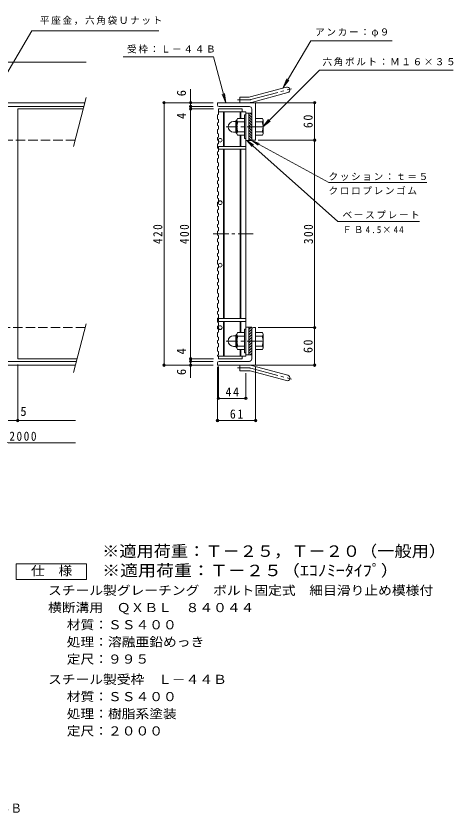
# Model space of a CAD drawing. Units: millimetres, scale not verified. Extents: x -882 to 893, y -688 to 656.
# Drawn here: x 194 to 893, y -688 to 591 of the extents above; entities that cross this region are included whole.
import ezdxf
from ezdxf.enums import TextEntityAlignment as Align

# ---------------------------------------------------------------- set-up
doc = ezdxf.new("R2010")
doc.units = ezdxf.units.MM
doc.header["$LTSCALE"] = 5
doc.header["$PDMODE"] = 32
doc.header["$PDSIZE"] = 4
for name, pattern in [('CHAIN1', [8, 5, -1, 1, -1]), ('CHAIN2', [12, 9, -1, 1, -1]), ('DASHED3', [4, 3, -1])]:
    doc.linetypes.add(name, pattern=pattern)
for name, color, linetype, lineweight in [('0-1_躯体', 2, 'Continuous', 9), ('0-2_仕上', 3, 'Continuous', 9), ('0-4_その他', 7, 'Continuous', 9), ('0-5_寸法', 7, 'Continuous', 9), ('F-4_F-4ﾚｲﾔ', 2, 'Continuous', 9)]:
    doc.layers.add(name, color=color, linetype=linetype, lineweight=lineweight)
doc.layers.add('F-0_F-0ﾚｲﾔ', color=2, linetype='Continuous')
doc.layers.add('F-5_F-5ﾚｲﾔ', color=3, linetype='Continuous')
doc.styles.add('ＭＳ ゴシック', font='')
doc.styles.get('ＭＳ ゴシック').set_extended_font_data('MS Gothic')

msp = doc.modelspace()

# ---------------------------------------------------------------- linework, layer by layer
at = {"layer": '0-1_躯体'}
for p, q in [((568.696, 461.111), (626.886, 476.703)), ((552.551, 451.804), (552.551, 460.805)), ((566.366, 460.805), (552.551, 460.805)), ((571.025, 452.418), (629.216, 468.01)), ((304.342, 451.805), (-805.405, 451.805)), ((306.461, 460.118), (286.535, 381.948)), ((516.551, 448.304), (516.551, 451.804)), ((577.551, 451.804), (516.551, 451.804)), ((577.551, 451.804), (577.551, 391.805)), ((302.812, 445.804), (-805.405, 445.804)), ((567.551, 445.805), (519.051, 445.805)), ((566.551, 391.304), (566.551, 435.305)), ((571.551, 435.305), (566.551, 435.305)), ((571.551, 432.467), (568.714, 435.305)), ((571.551, 441.805), (571.551, 391.304)), ((545.751, 404.105), (545.751, 422.505)), ((547.551, 424.305), (547.751, 424.305)), ((547.751, 424.055), (547.751, 402.555)), ((559.751, 426.805), (548.79, 426.805)), ((559.751, 432.305), (559.751, 394.305)), ((562.051, 432.305), (559.751, 432.305)), ((571.551, 428.225), (566.551, 433.225)), ((571.551, 423.982), (566.551, 428.982)), ((571.551, 419.739), (566.551, 424.739)), ((577.551, 426.805), (588.513, 426.805)), ((589.751, 424.305), (589.551, 424.305)), ((589.551, 424.055), (589.551, 402.555)), ((542.241, 421.805), (545.751, 421.805)), ((559.751, 421.305), (548.79, 421.305)), ((571.551, 415.497), (566.551, 420.497)), ((571.551, 411.254), (566.551, 416.254)), ((571.551, 407.012), (566.551, 412.012)), ((577.551, 421.305), (588.513, 421.305)), ((542.251, 404.804), (545.751, 404.804)), ((547.551, 402.305), (547.751, 402.305)), ((559.751, 405.305), (548.79, 405.305)), ((559.751, 399.805), (548.79, 399.805)), ((571.551, 402.769), (566.551, 407.769)), ((571.551, 398.526), (566.551, 403.526)), ((571.551, 394.284), (566.551, 399.284)), ((577.551, 405.305), (588.513, 405.305)), ((577.551, 399.805), (588.513, 399.805)), ((589.751, 402.305), (589.551, 402.305)), ((562.051, 394.305), (559.751, 394.305)), ((570.288, 391.304), (566.551, 395.041)), ((571.551, 391.304), (566.551, 391.304)), ((574.051, 391.805), (577.551, 391.805)), ((306.461, 98.02), (286.535, 19.85)), ((566.551, 92.305), (566.551, 48.305)), ((570.288, 92.305), (566.551, 88.569)), ((571.551, 92.305), (566.551, 92.305)), ((571.551, 41.805), (571.551, 92.305)), ((574.051, 91.805), (577.551, 91.805)), ((577.551, 31.805), (577.551, 91.805)), ((542.251, 78.805), (545.751, 78.805)), ((545.751, 79.505), (545.751, 61.105)), ((547.551, 81.305), (547.751, 81.305)), ((547.751, 59.555), (547.751, 81.055)), ((559.751, 83.805), (548.79, 83.805)), ((559.751, 78.305), (548.79, 78.305)), ((559.751, 51.305), (559.751, 89.305)), ((562.051, 89.305), (559.751, 89.305)), ((571.551, 89.326), (566.551, 84.326)), ((571.551, 85.083), (566.551, 80.083)), ((571.551, 80.841), (566.551, 75.841)), ((577.551, 83.805), (588.513, 83.805)), ((577.551, 78.305), (588.513, 78.305)), ((589.751, 81.305), (589.551, 81.305)), ((589.551, 59.555), (589.551, 81.055)), ((571.551, 76.598), (566.551, 71.598)), ((571.551, 72.355), (566.551, 67.356)), ((571.551, 68.113), (566.551, 63.113)), ((542.241, 61.805), (545.751, 61.805)), ((547.551, 59.305), (547.751, 59.305)), ((559.751, 62.305), (548.79, 62.305)), ((559.751, 56.805), (548.79, 56.805)), ((562.051, 51.305), (559.751, 51.305)), ((571.551, 63.87), (566.551, 58.87)), ((571.551, 59.628), (566.551, 54.628)), ((571.551, 55.385), (566.551, 50.385)), ((577.551, 62.305), (588.513, 62.305)), ((577.551, 56.805), (588.513, 56.805)), ((589.751, 59.305), (589.551, 59.305)), ((571.551, 48.305), (566.551, 48.305)), ((571.551, 51.142), (568.714, 48.305)), ((291.111, 37.803), (-805.405, 37.803)), ((289.582, 31.803), (-805.405, 31.803)), ((516.551, 35.305), (516.551, 31.805)), ((577.551, 31.805), (516.551, 31.805)), ((567.551, 37.805), (519.051, 37.805)), ((552.551, 31.805), (552.551, 22.805)), ((571.025, 31.192), (629.216, 15.6)), ((566.366, 22.805), (552.551, 22.805)), ((568.696, 22.499), (626.886, 6.906))]:
    msp.add_line(p, q, dxfattribs=at)
at = {"layer": '0-1_躯体', "linetype": 'CHAIN2'}
for p, q in [((569.86, 456.764), (635.027, 474.226)), ((566.366, 456.304), (548.746, 456.304)), ((566.366, 27.305), (548.746, 27.305)), ((569.86, 26.845), (635.027, 9.384))]:
    msp.add_line(p, q, dxfattribs=at)
at = {"layer": '0-1_躯体', "linetype": 'CHAIN1'}
for p, q in [((589.057, 413.305), (530.45, 413.305)), ((589.057, 70.305), (530.45, 70.305))]:
    msp.add_line(p, q, dxfattribs=at)
at = {"layer": '0-1_躯体', "linetype": 'DASHED3'}
for p, q in [((289.047, 391.805), (-805.405, 391.805)), ((304.876, 91.803), (-805.405, 91.803))]:
    msp.add_line(p, q, dxfattribs=at)
at = {"layer": '0-1_躯体'}
for centre, radius, start, end in [((628.051, 472.357), 4.5, 285.00014, 104.99991), ((566.366, 469.805), 9, 270, 285.00002), ((519.051, 448.304), 2.5, 180, 270), ((566.366, 469.805), 18, 270, 285), ((567.551, 441.805), 4, 0, 90), ((547.551, 422.505), 1.8, 90, 180), ((551.911, 424.055), 4.16, 138.61835, 221.37988), ((585.391, 424.055), 4.16, 318.62012, 41.38165), ((542.241, 413.315), 8.49, 90, 180), ((542.251, 413.305), 8.5, 180, 270), ((571.751, 413.305), 24, 160.52881, 199.47119), ((565.551, 413.305), 24, 340.52881, 19.47119), ((547.551, 404.105), 1.8, 180, 270), ((551.911, 402.555), 4.16, 138.62012, 221.38165), ((585.391, 402.555), 4.16, 318.61835, 41.37988), ((574.051, 394.304), 2.5, 180, 270), ((574.051, 89.305), 2.5, 90, 180), ((542.251, 70.305), 8.5, 90, 180), ((547.551, 79.505), 1.8, 90, 180), ((551.911, 81.055), 4.16, 138.61835, 221.37988), ((571.751, 70.305), 24, 160.52881, 199.47119), ((565.551, 70.305), 24, 340.52881, 19.47119), ((585.391, 81.055), 4.16, 318.62012, 41.38165), ((542.241, 70.295), 8.49, 180, 270), ((547.551, 61.105), 1.8, 180, 270), ((551.911, 59.555), 4.16, 138.62012, 221.38165), ((585.391, 59.555), 4.16, 318.61835, 41.37988), ((567.551, 41.805), 4, 270, 0), ((519.051, 35.305), 2.5, 90, 180), ((566.366, 13.805), 18, 75, 90), ((566.366, 13.805), 9, 74.99998, 90), ((628.051, 11.253), 4.5, 255.00009, 74.99986)]:
    msp.add_arc(centre, radius, start, end, dxfattribs=at)
at = {"layer": '0-1_躯体', "linetype": 'CHAIN2'}
for centre, start, end in [((566.366, 469.804), 270, 284.99995), ((566.366, 13.805), 75.00005, 90)]:
    msp.add_arc(centre, 13.5, start, end, dxfattribs=at)
at = {"layer": '0-2_仕上'}
for p, q in [((197.094, 41.804), (197.094, 441.804)), ((197.094, 441.804), (301.792, 441.804)), ((518.051, 441.805), (518.051, 432.712)), ((518.051, 441.805), (556.051, 441.805)), ((526.051, 437.304), (526.051, 381.804)), ((527.051, 437.304), (527.051, 381.804)), ((553.051, 437.304), (553.051, 426.804)), ((554.052, 437.304), (554.052, 426.804)), ((556.051, 441.805), (556.051, 437.304)), ((566.551, 435.305), (562.051, 435.305)), ((566.551, 435.305), (566.551, 391.304)), ((516.551, 432.201), (518.051, 432.712)), ((518.051, 425.142), (518.051, 420.029)), ((516.551, 419.518), (518.051, 420.029)), ((516.551, 408.975), (518.051, 409.486)), ((518.051, 414.6), (518.051, 409.486)), ((516.551, 396.292), (518.051, 396.803)), ((518.051, 401.916), (518.051, 396.803)), ((553.051, 399.804), (553.051, 381.804)), ((554.052, 399.804), (554.052, 381.804)), ((516.551, 385.748), (518.051, 386.26)), ((518.051, 391.373), (518.051, 386.26)), ((566.551, 391.304), (562.051, 391.304)), ((516.551, 373.065), (518.051, 373.576)), ((518.051, 381.804), (518.051, 373.576)), ((518.051, 381.804), (562.051, 381.804)), ((518.051, 377.305), (562.051, 377.305)), ((526.051, 377.305), (526.051, 106.304)), ((527.051, 377.305), (527.051, 106.304)), ((553.051, 377.305), (553.051, 106.304)), ((554.052, 377.305), (554.052, 106.304)), ((516.551, 362.522), (518.051, 363.033)), ((518.051, 368.147), (518.051, 363.033)), ((516.551, 349.839), (518.051, 350.35)), ((518.051, 355.463), (518.051, 350.35)), ((516.551, 339.296), (518.051, 339.807)), ((518.051, 344.92), (518.051, 339.807)), ((516.551, 326.612), (518.051, 327.124)), ((516.551, 326.612), (516.551, 322.205)), ((516.551, 322.205), (518.051, 321.694)), ((518.051, 332.237), (518.051, 327.124)), ((518.051, 321.694), (518.051, 316.581)), ((516.551, 316.069), (518.051, 316.581)), ((518.051, 309.01), (518.051, 303.897)), ((516.551, 303.386), (518.051, 303.897)), ((518.051, 298.467), (518.051, 293.354)), ((516.551, 292.843), (518.051, 293.354)), ((518.051, 285.784), (518.051, 280.671)), ((516.551, 280.16), (518.051, 280.671)), ((516.551, 269.616), (518.051, 270.128)), ((518.051, 275.241), (518.051, 270.128)), ((516.551, 256.933), (518.051, 257.444)), ((518.051, 262.558), (518.051, 257.444)), ((516.551, 246.39), (518.051, 246.901)), ((518.051, 252.014), (518.051, 246.901)), ((516.551, 233.707), (518.051, 234.218)), ((518.051, 239.331), (518.051, 234.218)), ((516.551, 223.163), (518.051, 223.675)), ((518.051, 228.788), (518.051, 223.675)), ((516.551, 210.48), (518.051, 210.992)), ((518.051, 216.105), (518.051, 210.992)), ((518.051, 205.561), (518.051, 200.448)), ((516.551, 199.937), (518.051, 200.448)), ((518.051, 192.878), (518.051, 187.765)), ((516.551, 187.254), (518.051, 187.765)), ((518.051, 182.335), (518.051, 177.222)), ((516.551, 176.71), (518.051, 177.222)), ((518.051, 169.652), (518.051, 164.539)), ((516.551, 164.027), (518.051, 164.539)), ((516.551, 153.484), (518.051, 153.996)), ((518.051, 159.109), (518.051, 153.996)), ((516.551, 140.801), (518.051, 141.312)), ((518.051, 146.426), (518.051, 141.312)), ((516.551, 130.258), (518.051, 130.769)), ((518.051, 135.882), (518.051, 130.769)), ((516.551, 117.575), (518.051, 118.086)), ((518.051, 123.199), (518.051, 118.086)), ((516.551, 107.031), (518.051, 107.543)), ((518.051, 112.656), (518.051, 107.543)), ((518.051, 106.304), (562.051, 106.304)), ((518.051, 106.304), (518.051, 101.804)), ((516.551, 94.348), (518.051, 94.86)), ((518.051, 101.804), (562.051, 101.804)), ((518.051, 99.973), (518.051, 94.86)), ((526.051, 101.804), (526.051, 91.804)), ((526.051, 46.304), (526.051, 91.804)), ((527.051, 101.804), (527.051, 46.304)), ((553.051, 101.804), (553.051, 83.804)), ((554.052, 101.804), (554.052, 83.804)), ((566.551, 92.304), (562.051, 92.304)), ((566.551, 92.304), (566.551, 48.304)), ((516.551, 83.805), (518.051, 84.316)), ((518.051, 89.43), (518.051, 84.316)), ((518.051, 76.747), (518.051, 71.633)), ((516.551, 71.122), (518.051, 71.633)), ((518.051, 66.203), (518.051, 61.09)), ((516.551, 60.579), (518.051, 61.09)), ((518.051, 53.52), (518.051, 48.407)), ((553.051, 56.804), (553.051, 46.304)), ((554.052, 56.804), (554.052, 46.304)), ((197.094, 41.804), (292.131, 41.804)), ((516.551, 47.896), (518.051, 48.407)), ((518.051, 46.304), (518.051, 41.804)), ((556.051, 41.804), (518.051, 41.804)), ((556.051, 41.804), (556.051, 46.304)), ((566.551, 48.304), (562.051, 48.304))]:
    msp.add_line(p, q, dxfattribs=at)
at = {"layer": '0-2_仕上', "linetype": 'CHAIN1'}
msp.add_line((509.585, 241.804), (573.586, 241.804), dxfattribs=at)
at = {"layer": '0-2_仕上'}
for points in [[(518.051, 437.304), (562.051, 437.304), (562.051, 46.304)], [(516.551, 432.201), (516.551, 425.654), (518.051, 425.142)], [(516.551, 419.518), (516.551, 415.111), (518.051, 414.6)], [(516.551, 408.975), (516.551, 402.427), (518.051, 401.916)], [(516.551, 396.292), (516.551, 391.884), (518.051, 391.373)], [(516.551, 385.748), (516.551, 379.201), (518.051, 378.689)], [(516.551, 373.065), (516.551, 368.658), (518.051, 368.147)], [(516.551, 362.522), (516.551, 355.974), (518.051, 355.463)], [(516.551, 349.839), (516.551, 345.431), (518.051, 344.92)], [(516.551, 339.296), (516.551, 332.748), (518.051, 332.237)], [(516.551, 316.069), (516.551, 309.522), (518.051, 309.01)], [(516.551, 303.386), (516.551, 298.978), (518.051, 298.467)], [(516.551, 292.843), (516.551, 286.295), (518.051, 285.784)], [(516.551, 280.16), (516.551, 275.752), (518.051, 275.241)], [(516.551, 269.616), (516.551, 263.069), (518.051, 262.558)], [(516.551, 256.933), (516.551, 252.526), (518.051, 252.014)], [(516.551, 246.39), (516.551, 239.842), (518.051, 239.331)], [(516.551, 233.707), (516.551, 229.299), (518.051, 228.788)], [(516.551, 223.163), (516.551, 216.616), (518.051, 216.105)], [(516.551, 210.48), (516.551, 206.073), (518.051, 205.561)], [(516.551, 199.937), (516.551, 193.39), (518.051, 192.878)], [(516.551, 187.254), (516.551, 182.846), (518.051, 182.335)], [(516.551, 176.71), (516.551, 170.163), (518.051, 169.652)], [(516.551, 164.027), (516.551, 159.62), (518.051, 159.109)], [(516.551, 153.484), (516.551, 146.937), (518.051, 146.426)], [(516.551, 140.801), (516.551, 136.394), (518.051, 135.882)], [(516.551, 130.258), (516.551, 123.711), (518.051, 123.199)], [(516.551, 117.575), (516.551, 113.167), (518.051, 112.656)], [(516.551, 107.031), (516.551, 100.484), (518.051, 99.973)], [(516.551, 94.348), (516.551, 89.941), (518.051, 89.43)], [(516.551, 83.805), (516.551, 77.258), (518.051, 76.747)], [(516.551, 71.122), (516.551, 66.715), (518.051, 66.203)], [(516.551, 60.579), (516.551, 54.032), (518.051, 53.52)], [(516.551, 47.896), (516.551, 46.304), (562.051, 46.304)]]:
    msp.add_lwpolyline(points, dxfattribs=at)
for centre in [(521.051, 391.804), (521.051, 291.804), (521.051, 191.804), (521.051, 91.804)]:
    msp.add_circle(centre, 3, dxfattribs=at)
at = {"layer": '0-4_その他'}
for p, q in [((473.616, 473.444), (473.616, 445.805)), ((509.687, 451.804), (429.262, 451.804)), ((431.062, 451.804), (431.062, 31.804)), ((570.366, 451.804), (673.764, 451.804)), ((671.964, 451.804), (671.964, 391.804)), ((509.687, 445.805), (471.816, 445.805)), ((510.187, 441.804), (471.816, 441.804)), ((473.616, 445.805), (473.616, 441.804)), ((473.616, 441.804), (473.616, 41.804)), ((581.551, 391.804), (673.764, 391.804)), ((671.964, 391.804), (671.964, 91.804)), ((581.551, 91.804), (673.764, 91.804)), ((671.964, 91.804), (671.964, 31.804)), ((510.187, 41.804), (471.816, 41.804)), ((473.616, 41.804), (473.616, 11.672)), ((197.094, 32.803), (197.094, -58.753)), ((509.687, 31.804), (429.262, 31.804)), ((509.687, 37.804), (471.816, 37.804)), ((516.551, 29.305), (516.551, -58.453)), ((518.051, 29.362), (518.051, -23.19)), ((570.366, 31.804), (673.764, 31.804)), ((577.551, 29.305), (577.551, -58.453)), ((562.051, 18.731), (562.051, -23.19)), ((518.051, -21.39), (562.051, -21.39)), ((197.094, -56.953), (289.582, -56.953)), ((516.551, -56.953), (577.551, -56.953)), ((-805.406, -92.516), (289.582, -92.516))]:
    msp.add_line(p, q, dxfattribs=at)
for points in [[(-555.405, 516.902), (-55.405, 516.902), (306.461, 516.902)], [(-859.379, -56.953), (-802.905, -56.953), (197.094, -56.953)]]:
    msp.add_lwpolyline(points, dxfattribs=at)
for p in [(431.062, 451.804), (473.616, 451.804), (473.616, 445.805), (671.964, 451.804), (473.616, 441.804), (671.964, 391.804), (671.964, 91.804), (473.616, 41.804), (473.616, 37.804), (431.062, 31.804), (473.616, 31.804), (671.964, 31.804), (518.051, -21.39), (562.051, -21.39), (197.094, -56.953), (516.551, -56.953), (577.551, -56.953)]:
    msp.add_point(p, dxfattribs=at)
at = {"layer": '0-5_寸法'}
for p, q in [((219.763, 566.76), (422.9, 566.76)), ((665.809, 550.99), (621.688, 476.346)), ((665.809, 550.99), (796.137, 550.99)), ((365.708, 525.105), (510.3, 525.105)), ((529.941, 451.804), (510.3, 525.105)), ((589.057, 413.305), (679.748, 503.996)), ((679.748, 503.996), (893.291, 503.996)), ((621.688, 476.346), (627.57, 490.145)), ((621.688, 476.346), (630.941, 488.152)), ((529.941, 451.804), (524.201, 465.663)), ((529.941, 451.804), (527.983, 466.676)), ((589.057, 413.305), (598.189, 425.205)), ((589.057, 413.305), (600.957, 422.436)), ((563.755, 391.304), (571.914, 381.835)), ((571.551, 391.305), (581.642, 383.928)), ((694.664, 323.996), (851.39, 323.996)), ((708.926, 261.732), (839.49, 261.732))]:
    msp.add_line(p, q, dxfattribs=at)
for points in [[(219.763, 566.76), (135.302, 423.866), (140.203, 435.365)], [(708.926, 261.732), (563.755, 391.304), (574.087, 384.269)], [(694.664, 323.996), (571.551, 391.305), (583.207, 386.791)]]:
    msp.add_lwpolyline(points, dxfattribs=at)
at = {"layer": 'F-4_F-4ﾚｲﾔ'}
msp.add_lwpolyline([(194.592, -311.546), (194.592, -286.546), (307.093, -286.546), (307.093, -311.546)], close=True, dxfattribs=at)

# ---------------------------------------------------------------- texts
at = {"layer": '0-4_その他', "color": 2, "style": 'ＭＳ ゴシック'}
for s, p in [('6', (470.616, 462.114)), ('4', (470.616, 425.778)), ('4', (470.616, 48.785)), ('6', (470.616, 15.863))]:
    msp.add_text(s, height=14.66, rotation=90, dxfattribs=at).set_placement(p, align=Align.BOTTOM_LEFT)
msp.add_text('5', height=14.66, dxfattribs=at).set_placement((201.315, -53.953), align=Align.BOTTOM_LEFT)
at = {"layer": '0-4_その他', "color": 2, "char_height": 14.66, "attachment_point": 7, "rotation": 90, "style": 'ＭＳ ゴシック'}
for s, insert in [('\\T1.27;\\W0.95;60', (668.964, 411.18)), ('\\T1.27;\\W0.9;420', (428.562, 225.554)), ('\\T1.27;\\W0.9;400', (471.116, 225.554)), ('\\T1.27;\\W0.9;300', (669.464, 225.554)), ('\\T1.27;\\W0.95;60', (668.964, 51.179))]:
    msp.add_mtext(s, dxfattribs=dict(at, insert=insert))
at = {"layer": '0-4_その他', "color": 2, "char_height": 14.66, "attachment_point": 7, "style": 'ＭＳ ゴシック'}
for s, insert in [('\\T1.27;\\W0.95;44', (529.426, -18.39)), ('\\T1.27;\\W0.95;61', (536.426, -53.953)), ('\\T1.28;\\W0.9;2000', (183.7, -89.516))]:
    msp.add_mtext(s, dxfattribs=dict(at, insert=insert))
at = {"layer": '0-5_寸法', "char_height": 11, "attachment_point": 7, "style": 'ＭＳ ゴシック'}
for s, insert in [('\\T1.17;平座金，六角袋Ｕナット', (232.66, 576.415)), ('\\T1.17;アンカー：φ９', (672.702, 556.436)), ('\\T1.17;受枠：Ｌ－４４Ｂ', (372.072, 530.91)), ('\\T1.17;六角ボルト：Ｍ１６×３５', (684.492, 510.55)), ('\\T1.17;クッション：ｔ＝５', (694.231, 326.926)), ('\\T1.17;クロロプレンゴム', (694.231, 304.784)), ('\\T1.17;ベースプレート', (716.671, 266.157)), ('\\T1.26;\\W0.95;ＦＢ4.5×44', (716.671, 242.921))]:
    msp.add_mtext(s, dxfattribs=dict(at, insert=insert))
at = {"layer": 'F-0_F-0ﾚｲﾔ', "style": 'ＭＳ ゴシック', "width": 0.9}
msp.add_text('ＱＸＢＬ\u3000８４０４４＋Ｌ－４４Ｂ', height=14.66, dxfattribs=at).set_placement((-84.196, -689.102), align=Align.BOTTOM_LEFT)
at = {"layer": 'F-4_F-4ﾚｲﾔ', "style": 'ＭＳ ゴシック', "width": 1.1}
for s, p in [('仕\u3000様', (218.343, -309.046)), ('スチール製グレーチング\u3000ボルト固定式\u3000細目滑り止め模様付', (245.637, -340.506)), ('横断溝用\u3000ＱＸＢＬ\u3000８４０４４', (245.637, -368.006)), ('材質：ＳＳ４００', (275.493, -395.506)), ('処理：溶融亜鉛めっき', (275.493, -423.006)), ('定尺：９９５', (275.493, -450.506)), ('スチール製受枠\u3000Ｌ－４４Ｂ', (245.637, -483.006)), ('材質：ＳＳ４００', (275.493, -510.506)), ('処理：樹脂系塗装', (275.493, -538.006)), ('定尺：２０００', (275.493, -565.506))]:
    msp.add_text(s, height=14.66, dxfattribs=at).set_placement(p, align=Align.BOTTOM_LEFT)
at = {"layer": 'F-5_F-5ﾚｲﾔ', "style": 'ＭＳ ゴシック'}
for s, width, p in [('※適用荷重：Ｔ－２５，Ｔ－２０（一般用）', 1.1, (332.093, -280.644)), ('※適用荷重：Ｔ－２５（ｴｺﾉﾐｰﾀｲﾌﾟ）', 1.15, (332.093, -311.546))]:
    msp.add_text(s, height=18.33, dxfattribs=dict(at, width=width)).set_placement(p, align=Align.BOTTOM_LEFT)

doc.saveas('drawing.dxf')
